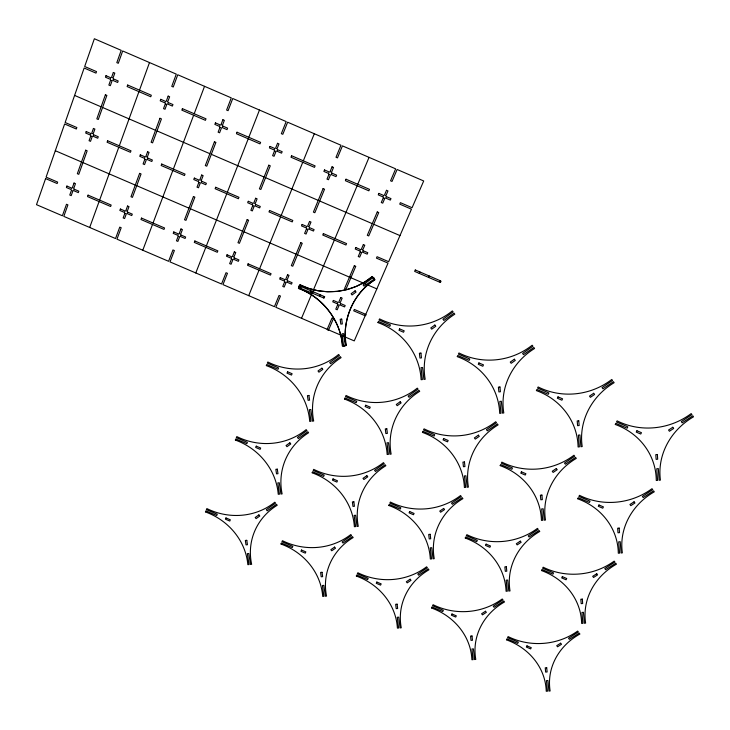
<?xml version="1.0" encoding="UTF-8"?>
<svg xmlns="http://www.w3.org/2000/svg" width="730" height="730" viewBox="0 0 730 730"><rect width="100%" height="100%" fill="white"/><g stroke="black" fill="none" stroke-linecap="round" stroke-linejoin="round"><path stroke-width="1.09" d="M89.69 227.477L99.088 201.544M99.618 200.102L118.771 147.278M119.309 145.799L138.937 91.651M139.494 90.137L149.495 62.552M298.534 288.177C321.729 297.165 341.01 320.005 342.315 345.929C343.511 345.856 344.706 345.728 345.892 345.564C341.95 321.346 352.69 293.204 374.791 279.818L372.3 276.506L364.781 281.944L356.313 286.379L347.097 289.6L337.397 291.434L327.533 291.808L317.824 290.732L308.553 288.313L299.984 284.737L298.424 288.478C322.897 296.745 340.536 320.926 342.635 345.901M142.779 250.244L152.497 224.466M153.035 223.033L172.809 170.528M173.366 169.059L193.642 115.24M194.207 113.734L204.528 86.322M195.786 272.965L205.805 247.342M206.353 245.928L226.756 193.733M227.331 192.273L248.237 138.791M248.821 137.295L259.469 110.047M298.78 287.529L324.084 298.114L324.677 296.709L299.455 285.886L299.665 285.421M248.702 295.65L259.013 270.191M259.588 268.777L280.612 216.901M281.196 215.45L302.74 162.297M303.333 160.81L314.311 133.727M300.678 288.067L301.262 286.662M310.332 292.21L310.916 290.805M301.517 318.298L334.367 240.033M334.97 238.591L357.143 185.758M357.755 184.279L369.051 157.37M319.494 296.143L320.087 294.747M323.6 297.904L324.193 296.508M327.186 329.303L331.949 318.143L333.373 318.745L328.6 329.905M419.285 273.403L419.914 271.98M428.537 277.391L429.176 275.958M299.921 284.882C322.76 296.124 352.553 293.423 372.3 276.506L372.61 276.88M373.112 277.519L363.093 284.901L364.033 286.142L374.271 279.07M374.791 279.818C353.32 293.496 341.439 320.424 346.358 345.491L346.111 345.527M345.363 345.637L343.565 333.628L342.041 333.793L343.584 345.828L343.082 345.874M365.776 314.356L354.333 309.438L353.731 310.843L365.173 315.752M74.597 95.42L101.114 106.845M102.574 107.474L155.536 130.296M156.996 130.916L209.866 153.692M211.317 154.322L264.096 177.052M265.547 177.682L318.225 200.376M319.685 201.005L372.273 223.654M373.724 224.283L399.976 235.589M55.316 150.718L81.514 161.978M82.955 162.598L135.287 185.091M136.729 185.703L188.97 208.16M190.411 208.771L242.561 231.182M243.993 231.802L296.051 254.177M297.493 254.788L376.835 288.888M374.326 279.152L374.709 279.709M45.598 178.585L36.5 204.674L62.388 215.779L66.485 204.272L67.908 204.884L63.82 216.39L115.532 238.555L119.757 227.121L121.189 227.733L116.964 239.166L168.584 261.303L172.946 249.934L174.37 250.545L170.008 261.915L221.546 284.007L226.035 272.71L227.459 273.321L222.969 284.618L274.416 306.673L279.043 295.449L280.466 296.051L275.83 307.284L354.251 340.901L388.022 263.119L376.443 258.137L377.063 256.704L388.643 261.687L411.446 209.181L399.73 204.126L400.359 202.657L412.085 207.712L423.701 180.967L397.12 169.488L392.019 181.432L390.559 180.803L395.651 168.849L342.434 145.872L337.47 157.89L336.001 157.26L340.965 145.233L287.638 122.211L282.82 134.302L281.351 133.672L286.169 121.572L232.751 98.504L228.079 110.677L226.61 110.038L231.273 97.866L177.764 74.761L173.238 87.007L171.76 86.368L176.286 74.122L122.676 50.972L118.296 63.291L116.818 62.652L121.198 50.333L94.362 38.745L84.68 66.503L96.524 71.604L95.986 73.128L84.151 68.018L65.153 122.503L76.851 127.531L76.331 129.018L64.632 123.981L46.099 177.135L57.661 182.099L57.159 183.549L45.598 178.585M66.914 186.068L66.394 187.51L71.02 189.499L71.531 188.048L66.914 186.068M86.213 131.555L85.684 133.043L90.365 135.05L90.885 133.572L86.213 131.555M105.996 75.692L105.458 77.207L110.184 79.251L110.723 77.736L105.996 75.692M71.412 190.384L69.77 195.019L71.202 195.64L72.854 191.004L71.412 190.384M74.031 183.038L72.37 187.692L73.812 188.313L75.464 183.659L74.031 183.038M85.702 150.188L77.344 173.704L78.785 174.324L87.153 150.809L85.702 150.188M90.757 135.963L89.069 140.717L90.52 141.337L92.217 136.583L90.757 135.963M93.44 128.434L91.743 133.207L93.194 133.827L94.891 129.064L93.44 128.434M105.403 94.763L96.835 118.862L98.294 119.492L106.872 95.393L105.403 94.763M110.586 80.181L108.861 85.054L110.33 85.684L112.064 80.811L110.586 80.181M113.332 72.462L111.59 77.353L113.068 77.991L114.802 73.1L113.332 72.462M74.204 189.198L73.694 190.649L78.311 192.629L78.831 191.187L74.204 189.198M93.595 134.74L93.066 136.218L97.747 138.225L98.276 136.747L93.595 134.74M113.469 78.913L112.931 80.437L117.658 82.472L118.196 80.957L113.469 78.913M88.065 195.147L87.545 196.589L110.631 206.499L111.152 205.057L88.065 195.147M107.62 140.771L107.091 142.25L130.451 152.296L130.989 150.827L107.62 140.771M127.668 85.036L127.12 86.551L150.763 96.752L151.311 95.238L127.668 85.036M205.504 511.812L205.458 511.949A61.895 56.885 24.8 0 1 247.844 564.646L249.04 564.573L247.36 553.641L248.802 553.513L250.463 564.445L251.649 564.308A62.588 58.272 16.1 0 1 277.208 505.242L276.497 504.275L267.198 510.817L266.295 509.677L275.593 503.143L274.809 502.213A63.61 60.042 26.7 0 1 206.855 508.582L206.38 509.622L217.266 514.248L216.737 515.508L205.851 510.881L205.504 511.812M235.407 439.935L235.361 440.071A62.972 58.865 25.8 0 1 278.24 494.274L279.453 494.201L277.82 482.913L279.289 482.776L280.913 494.055L282.118 493.909A63.702 60.325 14.3 0 1 308.589 432.753L307.859 431.759L298.342 438.566L297.429 437.398L306.947 430.59L306.162 429.641A64.751 62.178 29.2 0 1 236.812 436.586L236.319 437.662L247.388 442.38L246.84 443.685L235.772 438.967L235.407 439.935M266.386 365.484L266.331 365.63A64.094 60.946 27.5 0 1 309.712 421.411L310.953 421.329L309.365 409.676L310.852 409.521L312.44 421.173L313.672 421.009A64.861 62.47 11 0 1 341.093 357.663L340.363 356.632L330.599 363.723L329.677 362.518L339.432 355.428L338.638 354.452A65.974 64.413 35.4 0 1 267.828 362.016L267.326 363.129L278.586 367.947L278.021 369.298L266.76 364.489L266.386 365.484M120.386 209.017L119.857 210.459L124.465 212.439L125.003 210.997L120.386 209.017M140.324 154.842L139.786 156.32L144.449 158.328L144.996 156.85L140.324 154.842M160.764 99.317L160.208 100.822L164.934 102.866L165.491 101.351L160.764 99.317M124.857 213.324L123.151 217.932L124.584 218.544L126.29 213.936L124.857 213.324M127.558 206.024L125.843 210.651L127.285 211.262L128.991 206.636L127.558 206.024M139.622 173.366L130.98 196.744L132.422 197.365L141.063 173.995L139.622 173.366M144.841 159.231L143.098 163.949L144.549 164.579L146.292 159.852L144.841 159.231M147.606 151.749L145.854 156.485L147.305 157.114L149.057 152.369L147.606 151.749M159.97 118.278L151.119 142.24L152.579 142.861L161.439 118.917L159.97 118.278M165.327 103.788L163.538 108.624L165.007 109.263L166.796 104.417L165.327 103.788M168.155 96.114L166.367 100.977L167.836 101.607L169.634 96.752L168.155 96.114M127.668 212.147L127.139 213.58L131.747 215.56L132.285 214.127L127.668 212.147M147.697 158.018L147.159 159.487L151.822 161.494L152.369 160.025L147.697 158.018M168.228 102.538L167.672 104.043L172.389 106.078L172.955 104.572L168.228 102.538M141.511 218.088L140.972 219.52L164.013 229.412L164.551 227.979L141.511 218.088M161.704 164.04L161.157 165.509L184.471 175.538L185.028 174.078L161.704 164.04M182.4 108.651L181.834 110.148L205.431 120.331L206.006 118.826L182.4 108.651M281.041 543.914L280.986 544.042A61.767 56.794 19 0 1 322.715 596.41L323.91 596.346L322.414 585.506L323.855 585.378L325.352 596.227L326.538 596.091A62.643 58.017 9.7 0 1 353.165 537.563L352.462 536.605L343.027 543.065L342.133 541.934L351.568 535.473L350.801 534.552A63.464 59.951 17.9 0 1 282.446 540.711L281.953 541.733L292.812 546.35L292.265 547.6L281.406 542.992L281.041 543.914M312.23 472.684L312.175 472.821A62.835 58.774 18.4 0 1 354.379 526.686L355.601 526.613L354.141 515.417L355.61 515.28L357.061 526.476L358.275 526.33A63.802 60.006 6.3 0 1 385.841 465.74L385.13 464.745L375.457 471.47L374.554 470.312L384.226 463.577L383.451 462.637A64.596 62.096 16.3 0 1 313.69 469.363L313.179 470.43L324.22 475.139L323.645 476.435L312.613 471.726L312.23 472.684M173.767 231.939L173.22 233.363L177.828 235.343L178.375 233.91L173.767 231.939M194.344 178.083L193.788 179.553L198.45 181.551L199.007 180.091L194.344 178.083M215.441 122.895L214.866 124.401L219.584 126.436L220.159 124.93L215.441 122.895M178.211 236.219L176.45 240.8L177.883 241.411L179.635 236.83L178.211 236.219M180.985 228.964L179.224 233.564L180.657 234.175L182.427 229.576L180.985 228.964M193.441 196.507L184.526 219.739L185.968 220.36L194.883 197.127L193.441 196.507M198.834 182.454L197.027 187.154L198.478 187.774L200.275 183.075L198.834 182.454M201.681 175.018L199.874 179.735L201.325 180.356L203.132 175.647L201.681 175.018M214.438 141.757L205.312 165.564L206.763 166.194L215.907 142.386L214.438 141.757M219.967 127.349L218.124 132.167L219.584 132.796L221.436 127.987L219.967 127.349M222.887 119.729L221.035 124.556L222.504 125.195L224.356 120.368L222.887 119.729M344.533 398.909L344.478 399.054A63.948 60.855 17.4 0 1 387.155 454.489L388.397 454.407L386.991 442.845L388.497 442.699L389.902 454.261L391.134 454.096A65.052 62.05 0.7 0 1 419.695 391.326L418.974 390.313L409.055 397.312L408.143 396.116L418.062 389.108L417.277 388.141A65.782 64.349 12.2 0 1 346.047 395.477L345.518 396.572L356.751 401.381L356.158 402.723L344.925 397.923L344.533 398.909M378.012 322.459L377.957 322.614A65.098 63.045 15.1 0 1 421.11 379.691L422.387 379.6L421.027 367.655L422.56 367.5L423.911 379.445L425.179 379.272A66.457 64.103 -9.2 0 1 454.781 314.201L454.051 313.152L443.876 320.452L442.955 319.22L453.129 311.911L452.335 310.916A67.114 66.622 -13.3 0 1 379.573 318.901L379.034 320.041L390.459 324.95L389.847 326.346L378.423 321.437L378.012 322.459M181.04 235.06L180.493 236.484L185.091 238.464L185.648 237.031L181.04 235.06M201.708 181.25L201.142 182.719L205.805 184.717L206.371 183.257L201.708 181.25M222.887 126.107L222.312 127.613L227.03 129.639L227.605 128.142L222.887 126.107M194.855 240.982L194.299 242.406L217.303 252.279L217.859 250.865L194.855 240.982M215.688 187.263L215.122 188.723L238.391 198.743L238.965 197.282L215.688 187.263M237.031 132.212L236.456 133.709L260.008 143.865L260.601 142.377L237.031 132.212M227.057 254.806L226.492 256.23L231.091 258.201L231.656 256.787L227.057 254.806M248.273 201.288L247.698 202.748L252.352 204.747L252.927 203.296L248.273 201.288M270.018 146.438L269.425 147.925L274.133 149.96L274.726 148.473L270.018 146.438M231.465 259.077L229.649 263.63L231.082 264.242L232.888 259.688L231.465 259.077M234.33 251.868L232.514 256.44L233.947 257.051L235.763 252.48L234.33 251.868M247.16 219.611L237.98 242.698L239.413 243.318L248.601 220.232L247.16 219.611M252.726 205.641L250.865 210.304L252.306 210.924L254.168 206.261L252.726 205.641M255.664 198.25L253.803 202.931L255.245 203.551L257.106 198.87L255.664 198.25M268.813 165.19L259.396 188.86L260.847 189.481L270.273 165.82L268.813 165.19M274.507 150.873L272.609 155.654L274.069 156.284L275.976 151.502L274.507 150.873M277.528 143.299L275.612 148.099L277.081 148.728L278.988 143.929L277.528 143.299M234.312 257.927L233.755 259.342L238.345 261.313L238.911 259.898L234.312 257.927M255.619 204.455L255.044 205.906L259.688 207.904L260.272 206.453L255.619 204.455M277.455 149.65L276.862 151.137L281.57 153.163L282.163 151.676L277.455 149.65M248.1 263.84L247.534 265.264L270.492 275.11L271.067 273.704L248.1 263.84M269.571 210.45L268.987 211.901L292.219 221.902L292.812 220.451L269.571 210.45M291.571 155.736L290.978 157.224L314.493 167.362L315.095 165.883L291.571 155.736M356.386 575.924L356.331 576.061A61.758 56.602 13.4 0 1 397.403 628.101L398.607 628.046L397.275 617.279L398.726 617.16L400.058 627.928L401.254 627.791A62.798 57.652 4.4 0 1 428.93 569.802L428.236 568.843L418.655 575.231L417.779 574.108L427.36 567.721L426.603 566.808A63.501 59.696 9.7 0 1 357.855 572.758L357.344 573.771L368.175 578.37L367.601 579.611L356.769 575.012L356.386 575.924M388.862 505.342L388.807 505.479A62.844 58.546 11.4 0 1 430.317 559.007L431.549 558.943L430.262 547.838L431.74 547.701L433.027 558.815L434.24 558.669A64.021 59.568 0.4 0 1 462.902 498.636L462.2 497.65L452.381 504.302L451.496 503.143L461.314 496.491L460.548 495.551A64.687 61.767 5.2 0 1 390.377 502.058L389.847 503.116L400.861 507.806L400.268 509.093L389.254 504.403L388.862 505.342M422.488 432.251L422.433 432.388A64.003 60.581 8.1 0 1 464.399 487.476L465.649 487.403L464.426 475.933L465.932 475.787L467.154 487.257L468.405 487.102A65.371 61.512 -5.5 0 1 498.088 424.906L497.386 423.902L487.311 430.828L486.417 429.632L496.491 422.707L495.716 421.739A66.001 63.884 -3.6 0 1 424.057 428.848L423.51 429.934L434.715 434.733L434.104 436.065L422.898 431.275L422.488 432.251M457.336 356.505L457.272 356.651A65.235 62.671 2.2 0 1 499.703 413.372L500.981 413.29L499.813 401.436L501.355 401.281L502.514 413.134L503.791 412.961A66.886 63.437 -13.7 0 1 534.561 348.493L533.849 347.453L523.51 354.671L522.607 353.448L532.946 346.23L532.161 345.235A67.589 65.892 -20.4 0 1 458.96 352.982L458.394 354.114L469.801 359.005L469.162 360.383L457.765 355.492L457.336 356.505M280.256 277.646L279.672 279.052L284.262 281.023L284.846 279.617L280.256 277.646M302.101 224.448L301.508 225.898L306.153 227.897L306.746 226.446L302.101 224.448M324.503 169.935L323.892 171.422L328.591 173.448L329.203 171.961L324.503 169.935M284.627 281.899L282.756 286.425L284.189 287.036L286.05 282.51L284.627 281.899M287.584 274.726L285.704 279.271L287.136 279.882L289.007 275.338L287.584 274.726M300.796 242.67L291.334 265.62L292.766 266.231L302.238 243.291L300.796 242.67M306.518 228.782L304.611 233.427L306.052 234.047L307.96 229.403L306.518 228.782M309.547 221.436L307.631 226.09L309.073 226.72L310.989 222.066L309.547 221.436M323.089 188.586L313.398 212.101L314.84 212.731L324.549 189.216L323.089 188.586M328.956 174.351L326.994 179.106L328.454 179.735L330.416 174.981L328.956 174.351M332.059 166.823L330.097 171.596L331.557 172.225L333.519 167.462L332.059 166.823M287.501 280.758L286.917 282.163L291.507 284.134L292.091 282.72L287.501 280.758M309.438 227.605L308.845 229.047L313.48 231.045L314.082 229.603L309.438 227.605M331.922 173.138L331.31 174.616L336.01 176.642L336.621 175.163L331.922 173.138M298.962 286.114L298.689 286.771L299.355 287.063L299.629 286.406L298.962 286.114M323.363 233.6L322.769 235.042L345.956 245.015L346.567 243.583L323.363 233.6M346.02 179.215L345.399 180.693L368.869 190.822L369.499 189.344L346.02 179.215M312.239 291.817L311.965 292.474L312.632 292.757L312.905 292.1L312.239 291.817M225.971 517.944L225.442 519.203L229.795 521.056L230.324 519.796L225.971 517.944M256.248 446.158L255.692 447.463L260.117 449.351L260.674 448.037L256.248 446.158M287.602 371.798L287.027 373.158L291.526 375.083L292.1 373.724L287.602 371.798M431.549 607.862L431.494 607.99A61.84 56.31 8.4 0 1 471.908 659.719L473.122 659.664L471.954 648.979L473.414 648.87L474.573 659.546L475.777 659.418A63.035 57.223 0.3 0 1 504.512 601.958L503.828 601.009L494.101 607.323L493.243 606.21L502.97 599.896L502.222 598.983A63.665 59.312 3.3 0 1 433.082 604.723L432.543 605.727L443.347 610.317L442.754 611.548L431.95 606.958L431.549 607.862M333.354 300.441L332.761 301.837L337.342 303.808L337.935 302.402L333.354 300.441M355.838 247.57L355.227 249.012L359.863 251.001L360.474 249.569L355.838 247.57M378.879 193.395L378.259 194.864L382.949 196.89L383.579 195.421L378.879 193.395M465.293 537.928L465.238 538.065A62.981 58.208 5.5 0 1 506.082 591.264L507.314 591.2L506.2 580.177L507.688 580.049L508.801 591.072L510.024 590.926A64.331 59.066 -3.8 0 1 539.762 531.449L539.078 530.473L529.104 537.043L528.237 535.893L538.211 529.323L537.453 528.383A64.952 61.293 -2.1 0 1 466.871 534.67L466.324 535.72L477.311 540.401L476.69 541.669L465.713 536.988L465.293 537.928M500.242 465.503L500.178 465.649A64.203 60.161 1.2 0 1 541.45 520.38L542.709 520.308L541.66 508.929L543.175 508.792L544.224 520.171L545.474 520.025A65.755 60.919 -9.2 0 1 576.28 458.404L575.596 457.4L565.367 464.243L564.482 463.066L574.711 456.213L573.944 455.255A66.394 63.264 -10.3 0 1 501.875 462.136L501.309 463.212L512.478 467.994L511.839 469.317L500.67 464.535L500.242 465.503M337.698 304.675L335.782 309.173L337.196 309.785L339.121 305.286L337.698 304.675M340.737 297.548L338.811 302.065L340.235 302.676L342.16 298.159L340.737 297.548M354.333 265.693L344.596 288.496L346.029 289.107L355.765 266.304L354.333 265.693M360.219 251.887L358.257 256.495L359.698 257.115L361.66 252.507L360.219 251.887M363.339 244.587L361.359 249.213L362.801 249.833L364.781 245.207L363.339 244.587M377.273 211.937L367.299 235.306L368.741 235.936L378.724 212.567L377.273 211.937M383.305 197.793L381.288 202.52L382.748 203.15L384.765 198.423L383.305 197.793M386.498 190.311L384.473 195.056L385.933 195.686L387.959 190.941L386.498 190.311M327.706 329.139L327.432 329.787L328.089 330.07L328.363 329.422L327.706 329.139M349.98 276.953L349.697 277.619L350.363 277.902L350.646 277.245L349.98 276.953M340.591 303.543L339.988 304.948L344.569 306.91L345.171 305.505L340.591 303.543M363.157 250.718L362.545 252.16L367.181 254.149L367.792 252.717L363.157 250.718M386.289 196.589L385.659 198.058L390.349 200.084L390.979 198.615L386.289 196.589M536.45 390.459L536.386 390.605A65.545 62.141 -5.3 0 1 578.087 446.97L579.374 446.879L578.388 435.126L579.939 434.98L580.925 446.733L582.202 446.568A67.343 62.762 -15.8 0 1 614.131 382.702L613.437 381.662L602.943 388.798L602.049 387.584L612.543 380.449L611.777 379.463A68.082 65.153 -21.4 0 1 538.138 386.973L537.554 388.086L548.923 392.968L548.257 394.337L536.897 389.455L536.45 390.459M365.283 314.584L365 315.232L365.666 315.524L365.949 314.867L365.283 314.584M415.288 269.981L414.658 271.414L440.108 282.364L440.747 280.94L415.288 269.981M301.499 550.037L300.942 551.287L305.286 553.139L305.843 551.88L301.499 550.037M333.053 478.898L332.478 480.194L336.895 482.083L337.47 480.787L333.053 478.898M365.739 405.223L365.146 406.564L369.635 408.49L370.229 407.148L365.739 405.223M399.611 328.874L398.991 330.27L403.562 332.232L404.183 330.836L399.611 328.874M506.529 639.717L506.474 639.854A62.013 55.954 4.2 0 1 546.241 691.255L547.454 691.201L546.451 680.606L547.92 680.497L548.914 691.091L550.128 690.972A63.328 56.748 -2.8 0 1 579.903 634.042L579.237 633.092L569.364 639.334L568.515 638.23L578.388 631.988L577.649 631.085A63.93 58.847 -1.5 0 1 508.117 636.606L507.569 637.6L518.346 642.181L517.725 643.404L506.948 638.823L506.529 639.717M440.236 281.178L439.944 281.844L440.61 282.127L440.911 281.461L440.236 281.178M541.541 570.431L541.487 570.568A63.209 57.779 0.9 0 1 581.646 623.429L582.887 623.365L581.947 612.433L583.443 612.315L584.383 623.247L585.615 623.11A64.687 58.519 -6.7 0 1 616.439 564.18L615.764 563.204L605.644 569.701L604.787 568.561L614.906 562.063L614.167 561.133A65.299 60.736 -6.7 0 1 543.175 567.21L542.609 568.241L553.568 572.913L552.929 574.172L541.97 569.5L541.541 570.431M577.795 498.681L577.731 498.818A64.496 59.65 -3.5 0 1 618.301 553.212L619.569 553.139L618.693 541.852L620.226 541.715L621.093 553.002L622.352 552.856A66.165 60.307 -11.5 0 1 654.281 491.819L653.596 490.815L643.221 497.586L642.354 496.409L652.739 489.638L651.981 488.689A66.822 62.607 -13.5 0 1 579.492 495.341L578.899 496.409L590.05 501.172L589.384 502.486L578.242 497.714L577.795 498.681M615.354 424.331L615.29 424.477A65.928 61.539 -9.4 0 1 656.27 480.477L657.566 480.395L656.763 468.733L658.323 468.587L659.126 480.249L660.413 480.094A67.817 62.087 -17 0 1 693.5 416.821L692.816 415.79L682.158 422.843L681.291 421.63L691.94 414.576L691.182 413.6A68.574 64.432 -21.7 0 1 617.115 420.872L616.503 421.976L627.846 426.849L627.161 428.2L615.819 423.336L615.354 424.331M376.844 582.056L376.26 583.297L380.595 585.131L381.17 583.89L376.844 582.056M409.676 511.566L409.074 512.852L413.481 514.723L414.083 513.445L409.676 511.566M443.685 438.566L443.064 439.898L447.545 441.814L448.165 440.482L443.685 438.566M478.917 362.92L478.278 364.297L482.831 366.25L483.479 364.872L478.917 362.92M451.998 613.994L451.395 615.217L455.721 617.051L456.314 615.828L451.998 613.994M486.107 544.151L485.486 545.419L489.876 547.29L490.496 546.022L486.107 544.151M521.421 471.817L520.782 473.14L525.253 475.048L525.892 473.733L521.421 471.817M558.021 396.874L557.355 398.242L561.908 400.195L562.574 398.826L558.021 396.874M526.969 645.849L526.348 647.063L530.655 648.897L531.276 647.683L526.969 645.849M562.337 576.645L561.698 577.904L566.078 579.775L566.726 578.516L562.337 576.645M598.974 504.987L598.299 506.301L602.761 508.199L603.427 506.894L598.974 504.987M636.925 430.746L636.231 432.096L640.767 434.04L641.46 432.689L636.925 430.746M355.108 290.796L351.13 293.734L352.07 294.975L356.048 292.036L355.108 290.796M373.66 277.628L373.076 278.057L373.514 278.632L374.088 278.203L373.66 277.628M321.893 368.175L318.006 370.995L318.928 372.19L322.815 369.371L321.893 368.175M434.843 325.051L430.8 327.952L431.713 329.175L435.764 326.274L434.843 325.051M289.837 442.827L286.05 445.528L286.963 446.696L290.75 443.995L289.837 442.827M400.241 401.71L396.29 404.493L397.202 405.688L401.144 402.905L400.241 401.71M258.885 514.896L255.19 517.497L256.093 518.629L259.789 516.028L258.885 514.896M514.367 359.206L510.261 362.08L511.164 363.294L515.27 360.428L514.367 359.206M366.843 475.677L363.002 478.351L363.896 479.51L367.747 476.836L366.843 475.677M478.387 435.162L474.381 437.918L475.276 439.104L479.281 436.348L478.387 435.162M334.605 547.089L330.854 549.663L331.739 550.785L335.499 548.221L334.605 547.089M593.682 393.278L589.511 396.116L590.397 397.33L594.567 394.492L593.682 393.278M443.667 508.445L439.761 511.091L440.637 512.241L444.543 509.604L443.667 508.445M556.333 468.523L552.263 471.252L553.139 472.429L557.209 469.7L556.333 468.523M410.141 579.209L406.327 581.746L407.203 582.868L411.017 580.332L410.141 579.209M672.795 427.26L668.561 430.061L669.428 431.266L673.662 428.464L672.795 427.26M520.289 541.14L516.32 543.75L517.187 544.899L521.156 542.28L520.289 541.14M634.078 501.802L629.953 504.494L630.811 505.671L634.945 502.979L634.078 501.802M485.486 611.247L481.617 613.757L482.475 614.87L486.344 612.361L485.486 611.247M596.72 573.743L592.696 576.326L593.554 577.466L597.578 574.884L596.72 573.743M560.649 643.203L556.716 645.685L557.565 646.789L561.489 644.307L560.649 643.203M341.713 319.101L340.18 319.265L340.81 324.12L342.334 323.947L341.713 319.101M344.651 345.372L343.949 345.445L344.031 346.139L344.743 346.066L344.651 345.372M420.936 353.083L419.394 353.247L419.942 358.056L421.475 357.901L420.936 353.083M308.945 395.468L307.449 395.623L308.087 400.314L309.584 400.159L308.945 395.468M499.95 386.982L498.398 387.137L498.873 391.919L500.415 391.755L499.95 386.982M386.8 428.747L385.294 428.902L385.86 433.556L387.365 433.41L386.8 428.747M578.753 420.79L577.202 420.945L577.594 425.681L579.155 425.526L578.753 420.79M277.318 469.162L275.858 469.308L276.515 473.852L277.975 473.706L277.318 469.162M464.453 461.953L462.939 462.09L463.431 466.716L464.946 466.57L464.453 461.953M657.365 454.516L655.795 454.662L656.124 459.362L657.684 459.216L657.365 454.516M353.858 501.775L352.38 501.911L352.964 506.419L354.442 506.282L353.858 501.775M541.915 495.068L540.392 495.205L540.811 499.785L542.335 499.648L541.915 495.068M246.786 540.328L245.344 540.455L246.019 544.863L247.461 544.735L246.786 540.328M430.198 534.305L428.711 534.433L429.231 538.913L430.718 538.777L430.198 534.305M619.177 528.091L617.644 528.228L617.991 532.781L619.524 532.644L619.177 528.091M322.04 572.293L320.598 572.411L321.2 576.782L322.651 576.663L322.04 572.293M506.346 566.745L504.859 566.881L505.306 571.316L506.793 571.188L506.346 566.745M397.12 604.175L395.66 604.294L396.198 608.628L397.649 608.51L397.12 604.175M582.312 599.12L580.815 599.239L581.189 603.646L582.686 603.518L582.312 599.12M472.009 635.976L470.54 636.095L471.014 640.402L472.474 640.283L472.009 635.976M546.706 667.713L545.237 667.822L545.648 672.093L547.117 671.974L546.706 667.713"/></g></svg>
